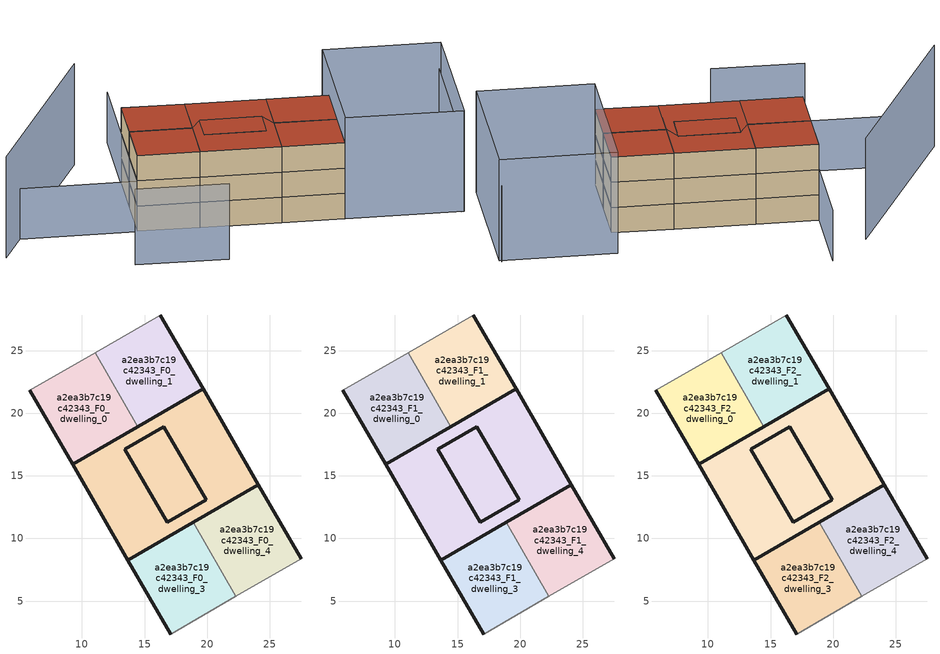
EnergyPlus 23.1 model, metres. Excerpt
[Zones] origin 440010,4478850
a2ea3b7c19c42343_F0_dwelling_0
 floor ground (EU_floor_Construction): 11.06,24.85 14.47,18.94 9.25,15.93 5.85,21.84 z0
 wall outside (EU_wall_Construction): 5.85,21.84 9.25,15.93 14.47,18.94 z0:3
 wall adiabatic (EU_wall_Construction): 11.06,24.85 5.85,21.84 z0:3
 wall to a2ea3b7c19c42343_F0_dwelling_1 (EU_wall_Construction): 14.47,18.94 11.06,24.85 z0:3
a2ea3b7c19c42343_F0_dwelling_1
 floor ground (EU_floor_Construction): 16.27,27.86 19.68,21.95 14.47,18.94 11.06,24.85 z0
 wall outside (EU_wall_Construction): 14.47,18.94 19.68,21.95 16.27,27.86 z0:3
 wall adiabatic (EU_wall_Construction): 16.27,27.86 11.06,24.85 z0:3
a2ea3b7c19c42343_F0_dwelling_2
 floor ground (EU_floor_Construction): 16.55,18.93 19.92,13.09 16.8,11.29 13.43,17.13 z0; 16.55,18.93 13.43,17.13 16.8,11.29 19.92,13.09 18.88,11.28 13.67,8.27 9.25,15.93 14.47,18.94 z0; 19.68,21.95 24.1,14.29 18.88,11.28 19.92,13.09 16.55,18.93 14.47,18.94 z0
 wall outside (EU_wall_Construction): 9.25,15.93 13.67,8.27 18.88,11.28 24.1,14.29 19.68,21.95 14.47,18.94 9.25,15.93 z0:3
a2ea3b7c19c42343_F0_dwelling_3
 floor ground (EU_floor_Construction): 18.88,11.28 22.29,5.37 17.08,2.37 13.67,8.27 z0
 wall outside (EU_wall_Construction): 18.88,11.28 13.67,8.27 17.08,2.37 z0:3
 wall adiabatic (EU_wall_Construction): 17.08,2.37 22.29,5.37 z0:3
 wall to a2ea3b7c19c42343_F0_dwelling_4 (EU_wall_Construction): 22.29,5.37 18.88,11.28 z0:3
a2ea3b7c19c42343_F0_dwelling_4
 floor ground (EU_floor_Construction): 24.1,14.29 27.5,8.38 22.29,5.37 18.88,11.28 z0
 wall outside (EU_wall_Construction): 27.5,8.38 24.1,14.29 18.88,11.28 z0:3
 wall adiabatic (EU_wall_Construction): 22.29,5.37 27.5,8.38 z0:3
a2ea3b7c19c42343_F0_circulation
 floor ground (EU_floor_Construction): 16.55,18.93 19.92,13.09 16.8,11.29 13.43,17.13 z0; 16.55,18.93 13.43,17.13 16.8,11.29 19.92,13.09 18.88,11.28 13.67,8.27 9.25,15.93 14.47,18.94 z0; 19.68,21.95 24.1,14.29 18.88,11.28 19.92,13.09 16.55,18.93 14.47,18.94 z0
 wall outside (EU_wall_Construction): 16.8,11.29 19.92,13.09 16.55,18.93 13.43,17.13 16.8,11.29 z0:3
a2ea3b7c19c42343_F1_dwelling_0
 floor to a2ea3b7c19c42343_F0_dwelling_0 (EU_floor_Construction): 11.06,24.85 14.47,18.94 9.25,15.93 5.85,21.84 z3
 wall outside (EU_wall_Construction): 5.85,21.84 9.25,15.93 14.47,18.94 z3:6
 wall adiabatic (EU_wall_Construction): 11.06,24.85 5.85,21.84 z3:6
 wall to a2ea3b7c19c42343_F1_dwelling_1 (EU_wall_Construction): 14.47,18.94 11.06,24.85 z3:6
a2ea3b7c19c42343_F1_dwelling_1
 floor to a2ea3b7c19c42343_F0_dwelling_1 (EU_floor_Construction): 16.27,27.86 19.68,21.95 14.47,18.94 11.06,24.85 z3
 wall outside (EU_wall_Construction): 14.47,18.94 19.68,21.95 16.27,27.86 z3:6
 wall adiabatic (EU_wall_Construction): 16.27,27.86 11.06,24.85 z3:6
a2ea3b7c19c42343_F1_dwelling_2
 floor outside (EU_floor_Construction): 16.55,18.93 13.43,17.13 16.8,11.29 19.92,13.09 18.88,11.28 13.67,8.27 9.25,15.93 14.47,18.94 z3; 19.68,21.95 24.1,14.29 18.88,11.28 19.92,13.09 16.55,18.93 14.47,18.94 z3; 16.55,18.93 19.92,13.09 16.8,11.29 13.43,17.13 z3
 wall outside (EU_wall_Construction): 9.25,15.93 13.67,8.27 18.88,11.28 24.1,14.29 19.68,21.95 14.47,18.94 9.25,15.93 z3:6
a2ea3b7c19c42343_F1_dwelling_3
 floor to a2ea3b7c19c42343_F0_dwelling_3 (EU_floor_Construction): 18.88,11.28 22.29,5.37 17.08,2.37 13.67,8.27 z3
 wall outside (EU_wall_Construction): 18.88,11.28 13.67,8.27 17.08,2.37 z3:6
 wall adiabatic (EU_wall_Construction): 17.08,2.37 22.29,5.37 z3:6
 wall to a2ea3b7c19c42343_F1_dwelling_4 (EU_wall_Construction): 22.29,5.37 18.88,11.28 z3:6
a2ea3b7c19c42343_F1_dwelling_4
 floor to a2ea3b7c19c42343_F0_dwelling_4 (EU_floor_Construction): 24.1,14.29 27.5,8.38 22.29,5.37 18.88,11.28 z3
 wall outside (EU_wall_Construction): 27.5,8.38 24.1,14.29 18.88,11.28 z3:6
 wall adiabatic (EU_wall_Construction): 22.29,5.37 27.5,8.38 z3:6
a2ea3b7c19c42343_F1_circulation
 floor to a2ea3b7c19c42343_F0_circulation (EU_floor_Construction): 16.55,18.93 19.92,13.09 16.8,11.29 13.43,17.13 z3; 16.55,18.93 13.43,17.13 16.8,11.29 19.92,13.09 18.88,11.28 13.67,8.27 9.25,15.93 14.47,18.94 z3; 19.68,21.95 24.1,14.29 18.88,11.28 19.92,13.09 16.55,18.93 14.47,18.94 z3
 wall outside (EU_wall_Construction): 16.8,11.29 19.92,13.09 16.55,18.93 13.43,17.13 16.8,11.29 z3:6
a2ea3b7c19c42343_F2_dwelling_0
 floor to a2ea3b7c19c42343_F1_dwelling_0 (EU_floor_Construction): 11.06,24.85 14.47,18.94 9.25,15.93 5.85,21.84 z6
 wall outside (EU_wall_Construction): 5.85,21.84 9.25,15.93 14.47,18.94 z6:9
 wall adiabatic (EU_wall_Construction): 11.06,24.85 5.85,21.84 z6:9
 wall to a2ea3b7c19c42343_F2_dwelling_1 (EU_wall_Construction): 14.47,18.94 11.06,24.85 z6:9
 roof outside (EU_roof_Construction): 14.47,18.94 11.06,24.85 5.85,21.84 9.25,15.93 z9
a2ea3b7c19c42343_F2_dwelling_1
 floor to a2ea3b7c19c42343_F1_dwelling_1 (EU_floor_Construction): 16.27,27.86 19.68,21.95 14.47,18.94 11.06,24.85 z6
 wall outside (EU_wall_Construction): 14.47,18.94 19.68,21.95 16.27,27.86 z6:9
 wall adiabatic (EU_wall_Construction): 16.27,27.86 11.06,24.85 z6:9
 roof outside (EU_roof_Construction): 19.68,21.95 16.27,27.86 11.06,24.85 14.47,18.94 z9
a2ea3b7c19c42343_F2_dwelling_2
 floor outside (EU_floor_Construction): 16.55,18.93 13.43,17.13 16.8,11.29 19.92,13.09 18.88,11.28 13.67,8.27 9.25,15.93 14.47,18.94 z6; 19.68,21.95 24.1,14.29 18.88,11.28 19.92,13.09 16.55,18.93 14.47,18.94 z6; 16.55,18.93 19.92,13.09 16.8,11.29 13.43,17.13 z6
 wall outside (EU_wall_Construction): 9.25,15.93 13.67,8.27 18.88,11.28 24.1,14.29 19.68,21.95 14.47,18.94 9.25,15.93 z6:9
 roof outside (EU_roof_Construction): 24.1,14.29 19.68,21.95 14.47,18.94 16.55,18.93 19.92,13.09 18.88,11.28 z9; 19.92,13.09 16.55,18.93 13.43,17.13 16.8,11.29 z9; 18.88,11.28 19.92,13.09 16.8,11.29 13.43,17.13 16.55,18.93 14.47,18.94 9.25,15.93 13.67,8.27 z9
a2ea3b7c19c42343_F2_dwelling_3
 floor to a2ea3b7c19c42343_F1_dwelling_3 (EU_floor_Construction): 18.88,11.28 22.29,5.37 17.08,2.37 13.67,8.27 z6
 wall outside (EU_wall_Construction): 18.88,11.28 13.67,8.27 17.08,2.37 z6:9
 wall adiabatic (EU_wall_Construction): 17.08,2.37 22.29,5.37 z6:9
 wall to a2ea3b7c19c42343_F2_dwelling_4 (EU_wall_Construction): 22.29,5.37 18.88,11.28 z6:9
 roof outside (EU_roof_Construction): 22.29,5.37 18.88,11.28 13.67,8.27 17.08,2.37 z9
a2ea3b7c19c42343_F2_dwelling_4
 floor to a2ea3b7c19c42343_F1_dwelling_4 (EU_floor_Construction): 24.1,14.29 27.5,8.38 22.29,5.37 18.88,11.28 z6
 wall outside (EU_wall_Construction): 27.5,8.38 24.1,14.29 18.88,11.28 z6:9
 wall adiabatic (EU_wall_Construction): 22.29,5.37 27.5,8.38 z6:9
 roof outside (EU_roof_Construction): 27.5,8.38 24.1,14.29 18.88,11.28 22.29,5.37 z9
a2ea3b7c19c42343_F2_circulation
 floor to a2ea3b7c19c42343_F1_circulation (EU_floor_Construction): 16.55,18.93 19.92,13.09 16.8,11.29 13.43,17.13 z6; 16.55,18.93 13.43,17.13 16.8,11.29 19.92,13.09 18.88,11.28 13.67,8.27 9.25,15.93 14.47,18.94 z6; 19.68,21.95 24.1,14.29 18.88,11.28 19.92,13.09 16.55,18.93 14.47,18.94 z6
 wall outside (EU_wall_Construction): 16.8,11.29 19.92,13.09 16.55,18.93 13.43,17.13 16.8,11.29 z6:9
 roof outside (EU_roof_Construction): 24.1,14.29 19.68,21.95 14.47,18.94 16.55,18.93 19.92,13.09 18.88,11.28 z9; 19.92,13.09 16.55,18.93 13.43,17.13 16.8,11.29 z9; 18.88,11.28 19.92,13.09 16.8,11.29 13.43,17.13 16.55,18.93 14.47,18.94 9.25,15.93 13.67,8.27 z9
shading: 23.37,-8.61 38.55,0.16 / -1.95,18.94 3.07,10.06 z0:9; 18.79,34.34 -5.45,32.48 / 17.06,2.27 31.94,10.9 / 31.94,10.9 38.39,-0.22 / 38.39,-0.22 23.51,-8.86 / 23.51,-8.86 17.06,2.27 z0:12; 25.13,33.02 5.7,21.85 / 5.7,21.85 -0.61,32.83 z0:6
[Building]
EU S2 Campaign: North Axis=0; Terrain=City; Solar Distribution=FullExterior
[Site:Location]
Madrid: Latitude=40.5; Longitude=-3.5; Time Zone=1; Elevation=609
[SizingPeriod:WeatherFileDays]
AnnualSizingPeriod: Begin Month=1; Begin Day of Month=1; End Month=12; End Day of Month=31; Day of Week for Start Day=Monday; Use Weather File Daylight Saving Period=No; Use Weather File Rain and Snow Indicators=No
[MATERIAL]
EU_InternalMass_Material: Roughness=MediumRough; Thickness=0.1; Conductivity=1; Density=1800; Specific Heat=900; Thermal Absorptance=0.9; Solar Absorptance=0.7; Visible Absorptance=0.7
[MATERIAL:NOMASS] Roughness=MediumRough; Thermal Absorptance=0.9; Solar Absorptance=0.7; Visible Absorptance=0.7
Name | Thermal Resistance
EU_wall_NoMass | 1.60022
EU_roof_NoMass | 1.57597
EU_floor_NoMass | 0.470652
[CONSTRUCTION]
EU_wall_Construction: EU_wall_NoMass
EU_roof_Construction: EU_roof_NoMass
EU_floor_Construction: EU_floor_NoMass
EU_InternalMass_Construction: EU_InternalMass_Material
[ZONE] Type=1; Multiplier=1; Ceiling Height=autocalculate; Floor Area=autocalculate; Part of Total Floor Area=Yes
Name | Volume
a2ea3b7c19c42343_F0_dwelling_0; a2ea3b7c19c42343_F1_dwelling_0; a2ea3b7c19c42343_F2_dwelling_0; a2ea3b7c19c42343_F0_dwelling_1; a2ea3b7c19c42343_F1_dwelling_1; a2ea3b7c19c42343_F2_dwelling_1; a2ea3b7c19c42343_F0_dwelling_3; a2ea3b7c19c42343_F1_dwelling_3; a2ea3b7c19c42343_F2_dwelling_3; a2ea3b7c19c42343_F0_dwelling_4; a2ea3b7c19c42343_F1_dwelling_4; a2ea3b7c19c42343_F2_dwelling_4 | 123.13
a2ea3b7c19c42343_F0_dwelling_2; a2ea3b7c19c42343_F1_dwelling_2; a2ea3b7c19c42343_F2_dwelling_2; a2ea3b7c19c42343_F0_circulation; a2ea3b7c19c42343_F1_circulation; a2ea3b7c19c42343_F2_circulation | 319.327
[INTERNALMASS] Construction=EU_InternalMass_Construction
Name | Zone or ZoneList | Surface Area
a2ea3b7c19c42343_F0_dwelling_0_EU_InternalMass | a2ea3b7c19c42343_F0_dwelling_0 | 41.0434
a2ea3b7c19c42343_F0_dwelling_1_EU_InternalMass | a2ea3b7c19c42343_F0_dwelling_1 | 41.0434
a2ea3b7c19c42343_F0_dwelling_2_EU_InternalMass | a2ea3b7c19c42343_F0_dwelling_2 | 82.0868
a2ea3b7c19c42343_F0_dwelling_3_EU_InternalMass | a2ea3b7c19c42343_F0_dwelling_3 | 41.0434
a2ea3b7c19c42343_F0_dwelling_4_EU_InternalMass | a2ea3b7c19c42343_F0_dwelling_4 | 41.0434
a2ea3b7c19c42343_F1_dwelling_0_EU_InternalMass | a2ea3b7c19c42343_F1_dwelling_0 | 41.0434
a2ea3b7c19c42343_F1_dwelling_1_EU_InternalMass | a2ea3b7c19c42343_F1_dwelling_1 | 41.0434
a2ea3b7c19c42343_F1_dwelling_2_EU_InternalMass | a2ea3b7c19c42343_F1_dwelling_2 | 82.0868
a2ea3b7c19c42343_F1_dwelling_3_EU_InternalMass | a2ea3b7c19c42343_F1_dwelling_3 | 41.0434
a2ea3b7c19c42343_F1_dwelling_4_EU_InternalMass | a2ea3b7c19c42343_F1_dwelling_4 | 41.0434
a2ea3b7c19c42343_F2_dwelling_0_EU_InternalMass | a2ea3b7c19c42343_F2_dwelling_0 | 41.0434
a2ea3b7c19c42343_F2_dwelling_1_EU_InternalMass | a2ea3b7c19c42343_F2_dwelling_1 | 41.0434
a2ea3b7c19c42343_F2_dwelling_2_EU_InternalMass | a2ea3b7c19c42343_F2_dwelling_2 | 82.0868
a2ea3b7c19c42343_F2_dwelling_3_EU_InternalMass | a2ea3b7c19c42343_F2_dwelling_3 | 41.0434
a2ea3b7c19c42343_F2_dwelling_4_EU_InternalMass | a2ea3b7c19c42343_F2_dwelling_4 | 41.0434
[OTHEREQUIPMENT] Fuel Type=Electricity; Design Level Calculation Method=Watts/Area; Power per Zone Floor Area=1; Fraction Latent=0; Fraction Radiant=0; Fraction Lost=0; Carbon Dioxide Generation Rate=0; EndUse Subcategory=EU_Step8_InternalGains
Name | Zone or ZoneList or Space or SpaceList | Schedule
EU_Step8_InternalGain_a2ea3b7c19c42343_F0_dwelling_0_f000 | a2ea3b7c19c42343_F0_dwelling_0 | EU_Step8_GainSchedule_a2ea3b7c19c42343_F0_dwelling_0_f000
EU_Step8_InternalGain_a2ea3b7c19c42343_F0_dwelling_1_f000 | a2ea3b7c19c42343_F0_dwelling_1 | EU_Step8_GainSchedule_a2ea3b7c19c42343_F0_dwelling_1_f000
EU_Step8_InternalGain_a2ea3b7c19c42343_F0_dwelling_2_f000 | a2ea3b7c19c42343_F0_dwelling_2 | EU_Step8_GainSchedule_a2ea3b7c19c42343_F0_dwelling_2_f000
EU_Step8_InternalGain_a2ea3b7c19c42343_F0_dwelling_3_f000 | a2ea3b7c19c42343_F0_dwelling_3 | EU_Step8_GainSchedule_a2ea3b7c19c42343_F0_dwelling_3_f000
EU_Step8_InternalGain_a2ea3b7c19c42343_F0_dwelling_4_f000 | a2ea3b7c19c42343_F0_dwelling_4 | EU_Step8_GainSchedule_a2ea3b7c19c42343_F0_dwelling_4_f000
EU_Step8_InternalGain_a2ea3b7c19c42343_F1_dwelling_0_f000 | a2ea3b7c19c42343_F1_dwelling_0 | EU_Step8_GainSchedule_a2ea3b7c19c42343_F1_dwelling_0_f000
EU_Step8_InternalGain_a2ea3b7c19c42343_F1_dwelling_1_f000 | a2ea3b7c19c42343_F1_dwelling_1 | EU_Step8_GainSchedule_a2ea3b7c19c42343_F1_dwelling_1_f000
EU_Step8_InternalGain_a2ea3b7c19c42343_F1_dwelling_2_f000 | a2ea3b7c19c42343_F1_dwelling_2 | EU_Step8_GainSchedule_a2ea3b7c19c42343_F1_dwelling_2_f000
EU_Step8_InternalGain_a2ea3b7c19c42343_F1_dwelling_3_f000 | a2ea3b7c19c42343_F1_dwelling_3 | EU_Step8_GainSchedule_a2ea3b7c19c42343_F1_dwelling_3_f000
EU_Step8_InternalGain_a2ea3b7c19c42343_F1_dwelling_4_f000 | a2ea3b7c19c42343_F1_dwelling_4 | EU_Step8_GainSchedule_a2ea3b7c19c42343_F1_dwelling_4_f000
EU_Step8_InternalGain_a2ea3b7c19c42343_F2_dwelling_0_f000 | a2ea3b7c19c42343_F2_dwelling_0 | EU_Step8_GainSchedule_a2ea3b7c19c42343_F2_dwelling_0_f000
EU_Step8_InternalGain_a2ea3b7c19c42343_F2_dwelling_1_f000 | a2ea3b7c19c42343_F2_dwelling_1 | EU_Step8_GainSchedule_a2ea3b7c19c42343_F2_dwelling_1_f000
EU_Step8_InternalGain_a2ea3b7c19c42343_F2_dwelling_2_f000 | a2ea3b7c19c42343_F2_dwelling_2 | EU_Step8_GainSchedule_a2ea3b7c19c42343_F2_dwelling_2_f000
EU_Step8_InternalGain_a2ea3b7c19c42343_F2_dwelling_3_f000 | a2ea3b7c19c42343_F2_dwelling_3 | EU_Step8_GainSchedule_a2ea3b7c19c42343_F2_dwelling_3_f000
EU_Step8_InternalGain_a2ea3b7c19c42343_F2_dwelling_4_f000 | a2ea3b7c19c42343_F2_dwelling_4 | EU_Step8_GainSchedule_a2ea3b7c19c42343_F2_dwelling_4_f000
[ZONEINFILTRATION:DESIGNFLOWRATE] Schedule=EU_AlwaysOn; Design Flow Rate Calculation Method=Flow/Area; Flow Rate per Floor Area=0.0005; Constant Term Coefficient=1; Temperature Term Coefficient=0; Velocity Term Coefficient=0; Velocity Squared Term Coefficient=0
Name | Zone or ZoneList or Space or SpaceList
EU_Circulation_Infiltration_a2ea3b7c19c42343_F0_circulation | a2ea3b7c19c42343_F0_circulation
EU_Circulation_Infiltration_a2ea3b7c19c42343_F1_circulation | a2ea3b7c19c42343_F1_circulation
EU_Circulation_Infiltration_a2ea3b7c19c42343_F2_circulation | a2ea3b7c19c42343_F2_circulation
[ZONEVENTILATION:DESIGNFLOWRATE] Schedule=EU_AlwaysOn; Design Flow Rate Calculation Method=AirChanges/Hour; Air Changes per Hour=0.480704; Ventilation Type=Natural; Fan Pressure Rise=0; Fan Total Efficiency=1; Constant Term Coefficient=1; Temperature Term Coefficient=0; Velocity Term Coefficient=0; Velocity Squared Term Coefficient=0; Minimum Indoor Temperature=-100; Maximum Indoor Temperature=100; Delta Temperature=-100; Minimum Outdoor Temperature=-100; Maximum Outdoor Temperature=100; Maximum Wind Speed=40
Name | Zone or ZoneList or Space or SpaceList
EU_ConstantAir_a2ea3b7c19c42343_F0_dwelling_0 | a2ea3b7c19c42343_F0_dwelling_0
EU_ConstantAir_a2ea3b7c19c42343_F0_dwelling_1 | a2ea3b7c19c42343_F0_dwelling_1
EU_ConstantAir_a2ea3b7c19c42343_F0_dwelling_2 | a2ea3b7c19c42343_F0_dwelling_2
EU_ConstantAir_a2ea3b7c19c42343_F0_dwelling_3 | a2ea3b7c19c42343_F0_dwelling_3
EU_ConstantAir_a2ea3b7c19c42343_F0_dwelling_4 | a2ea3b7c19c42343_F0_dwelling_4
EU_ConstantAir_a2ea3b7c19c42343_F1_dwelling_0 | a2ea3b7c19c42343_F1_dwelling_0
EU_ConstantAir_a2ea3b7c19c42343_F1_dwelling_1 | a2ea3b7c19c42343_F1_dwelling_1
EU_ConstantAir_a2ea3b7c19c42343_F1_dwelling_2 | a2ea3b7c19c42343_F1_dwelling_2
EU_ConstantAir_a2ea3b7c19c42343_F1_dwelling_3 | a2ea3b7c19c42343_F1_dwelling_3
EU_ConstantAir_a2ea3b7c19c42343_F1_dwelling_4 | a2ea3b7c19c42343_F1_dwelling_4
EU_ConstantAir_a2ea3b7c19c42343_F2_dwelling_0 | a2ea3b7c19c42343_F2_dwelling_0
EU_ConstantAir_a2ea3b7c19c42343_F2_dwelling_1 | a2ea3b7c19c42343_F2_dwelling_1
EU_ConstantAir_a2ea3b7c19c42343_F2_dwelling_2 | a2ea3b7c19c42343_F2_dwelling_2
EU_ConstantAir_a2ea3b7c19c42343_F2_dwelling_3 | a2ea3b7c19c42343_F2_dwelling_3
EU_ConstantAir_a2ea3b7c19c42343_F2_dwelling_4 | a2ea3b7c19c42343_F2_dwelling_4
[HVACTEMPLATE:THERMOSTAT] Constant Heating Setpoint=20; Constant Cooling Setpoint=50
EU_HeatOnly_a2ea3b7c19c42343_F0_dwelling_0; EU_HeatOnly_a2ea3b7c19c42343_F0_dwelling_1; EU_HeatOnly_a2ea3b7c19c42343_F0_dwelling_2; EU_HeatOnly_a2ea3b7c19c42343_F0_dwelling_3; EU_HeatOnly_a2ea3b7c19c42343_F0_dwelling_4; EU_HeatOnly_a2ea3b7c19c42343_F1_dwelling_0; EU_HeatOnly_a2ea3b7c19c42343_F1_dwelling_1; EU_HeatOnly_a2ea3b7c19c42343_F1_dwelling_2; EU_HeatOnly_a2ea3b7c19c42343_F1_dwelling_3; EU_HeatOnly_a2ea3b7c19c42343_F1_dwelling_4; EU_HeatOnly_a2ea3b7c19c42343_F2_dwelling_0; EU_HeatOnly_a2ea3b7c19c42343_F2_dwelling_1; EU_HeatOnly_a2ea3b7c19c42343_F2_dwelling_2; EU_HeatOnly_a2ea3b7c19c42343_F2_dwelling_3; EU_HeatOnly_a2ea3b7c19c42343_F2_dwelling_4
[HVACTEMPLATE:ZONE:IDEALLOADSAIRSYSTEM] System Availability Schedule=EU_AlwaysOn; Maximum Heating Supply Air Temperature=50; Minimum Cooling Supply Air Temperature=13; Maximum Heating Supply Air Humidity Ratio=0.0156; Minimum Cooling Supply Air Humidity Ratio=0.0077; Heating Limit=NoLimit; Cooling Limit=NoLimit; Heating Availability Schedule=EU_AlwaysOn; Cooling Availability Schedule=EU_CoolingOff; Dehumidification Control Type=ConstantSensibleHeatRatio; Cooling Sensible Heat Ratio=0.7; Dehumidification Setpoint=60; Humidification Control Type=None; Humidification Setpoint=30; Outdoor Air Method=None; Outdoor Air Flow Rate per Person=0.00944; Outdoor Air Flow Rate per Zone Floor Area=0; Outdoor Air Flow Rate per Zone=0; Demand Controlled Ventilation Type=None; Outdoor Air Economizer Type=NoEconomizer; Heat Recovery Type=None; Sensible Heat Recovery Effectiveness=0.7; Latent Heat Recovery Effectiveness=0.65
Name | Template Thermostat
a2ea3b7c19c42343_F0_dwelling_0 | EU_HeatOnly_a2ea3b7c19c42343_F0_dwelling_0
a2ea3b7c19c42343_F0_dwelling_1 | EU_HeatOnly_a2ea3b7c19c42343_F0_dwelling_1
a2ea3b7c19c42343_F0_dwelling_2 | EU_HeatOnly_a2ea3b7c19c42343_F0_dwelling_2
a2ea3b7c19c42343_F0_dwelling_3 | EU_HeatOnly_a2ea3b7c19c42343_F0_dwelling_3
a2ea3b7c19c42343_F0_dwelling_4 | EU_HeatOnly_a2ea3b7c19c42343_F0_dwelling_4
a2ea3b7c19c42343_F1_dwelling_0 | EU_HeatOnly_a2ea3b7c19c42343_F1_dwelling_0
a2ea3b7c19c42343_F1_dwelling_1 | EU_HeatOnly_a2ea3b7c19c42343_F1_dwelling_1
a2ea3b7c19c42343_F1_dwelling_2 | EU_HeatOnly_a2ea3b7c19c42343_F1_dwelling_2
a2ea3b7c19c42343_F1_dwelling_3 | EU_HeatOnly_a2ea3b7c19c42343_F1_dwelling_3
a2ea3b7c19c42343_F1_dwelling_4 | EU_HeatOnly_a2ea3b7c19c42343_F1_dwelling_4
a2ea3b7c19c42343_F2_dwelling_0 | EU_HeatOnly_a2ea3b7c19c42343_F2_dwelling_0
a2ea3b7c19c42343_F2_dwelling_1 | EU_HeatOnly_a2ea3b7c19c42343_F2_dwelling_1
a2ea3b7c19c42343_F2_dwelling_2 | EU_HeatOnly_a2ea3b7c19c42343_F2_dwelling_2
a2ea3b7c19c42343_F2_dwelling_3 | EU_HeatOnly_a2ea3b7c19c42343_F2_dwelling_3
a2ea3b7c19c42343_F2_dwelling_4 | EU_HeatOnly_a2ea3b7c19c42343_F2_dwelling_4
[SIZING:ZONE] Zone Cooling Design Supply Air Temperature Input Method=SupplyAirTemperature; Zone Cooling Design Supply Air Temperature=13; Zone Heating Design Supply Air Temperature Input Method=SupplyAirTemperature; Zone Heating Design Supply Air Temperature=50; Zone Cooling Design Supply Air Humidity Ratio=0.008; Zone Heating Design Supply Air Humidity Ratio=0.008; Cooling Design Air Flow Method=DesignDay; Cooling Design Air Flow Rate=0; Cooling Minimum Air Flow per Zone Floor Area=0.000762; Cooling Minimum Air Flow=0; Cooling Minimum Air Flow Fraction=0.2; Heating Design Air Flow Method=DesignDay; Heating Design Air Flow Rate=0; Heating Maximum Air Flow per Zone Floor Area=0.002032; Heating Maximum Air Flow=0.141576; Heating Maximum Air Flow Fraction=0.3; Account for Dedicated Outdoor Air System=No; Dedicated Outdoor Air System Control Strategy=NeutralSupplyAir; Dedicated Outdoor Air Low Setpoint Temperature for Design=autosize; Dedicated Outdoor Air High Setpoint Temperature for Design=autosize; Zone Load Sizing Method=Sensible Load Only No Latent Load; Zone Latent Cooling Design Supply Air Humidity Ratio Input Method=HumidityRatioDifference; Zone Cooling Design Supply Air Humidity Ratio Difference=0.005; Zone Latent Heating Design Supply Air Humidity Ratio Input Method=HumidityRatioDifference; Zone Humidification Design Supply Air Humidity Ratio Difference=0.005
a2ea3b7c19c42343_F0_dwelling_0; a2ea3b7c19c42343_F0_dwelling_1; a2ea3b7c19c42343_F0_dwelling_2; a2ea3b7c19c42343_F0_dwelling_3; a2ea3b7c19c42343_F0_dwelling_4; a2ea3b7c19c42343_F1_dwelling_0; a2ea3b7c19c42343_F1_dwelling_1; a2ea3b7c19c42343_F1_dwelling_2; a2ea3b7c19c42343_F1_dwelling_3; a2ea3b7c19c42343_F1_dwelling_4; a2ea3b7c19c42343_F2_dwelling_0; a2ea3b7c19c42343_F2_dwelling_1; a2ea3b7c19c42343_F2_dwelling_2; a2ea3b7c19c42343_F2_dwelling_3; a2ea3b7c19c42343_F2_dwelling_4
[SCHEDULE:CONSTANT]
Name | Hourly Value
EU_AlwaysOn | 1
EU_CoolingOff | 0
[SCHEDULE:FILE] Column Number=1; Rows to Skip at Top=0; Number of Hours of Data=8760; Column Separator=Comma; Interpolate to Timestep=No; Minutes per Item=60; Adjust Schedule for Daylight Savings=Yes
Name | File
EU_Step8_GainSchedule_a2ea3b7c19c42343_F0_dwelling_0_f000 | ../../schedules/a2ea3b7c19c42343/a2ea3b7c19c42343_F0_dwelling_0_f000_gain.csv
EU_Step8_GainSchedule_a2ea3b7c19c42343_F0_dwelling_1_f000 | ../../schedules/a2ea3b7c19c42343/a2ea3b7c19c42343_F0_dwelling_1_f000_gain.csv
EU_Step8_GainSchedule_a2ea3b7c19c42343_F0_dwelling_2_f000 | ../../schedules/a2ea3b7c19c42343/a2ea3b7c19c42343_F0_dwelling_2_f000_gain.csv
EU_Step8_GainSchedule_a2ea3b7c19c42343_F0_dwelling_3_f000 | ../../schedules/a2ea3b7c19c42343/a2ea3b7c19c42343_F0_dwelling_3_f000_gain.csv
EU_Step8_GainSchedule_a2ea3b7c19c42343_F0_dwelling_4_f000 | ../../schedules/a2ea3b7c19c42343/a2ea3b7c19c42343_F0_dwelling_4_f000_gain.csv
EU_Step8_GainSchedule_a2ea3b7c19c42343_F1_dwelling_0_f000 | ../../schedules/a2ea3b7c19c42343/a2ea3b7c19c42343_F1_dwelling_0_f000_gain.csv
EU_Step8_GainSchedule_a2ea3b7c19c42343_F1_dwelling_1_f000 | ../../schedules/a2ea3b7c19c42343/a2ea3b7c19c42343_F1_dwelling_1_f000_gain.csv
EU_Step8_GainSchedule_a2ea3b7c19c42343_F1_dwelling_2_f000 | ../../schedules/a2ea3b7c19c42343/a2ea3b7c19c42343_F1_dwelling_2_f000_gain.csv
EU_Step8_GainSchedule_a2ea3b7c19c42343_F1_dwelling_3_f000 | ../../schedules/a2ea3b7c19c42343/a2ea3b7c19c42343_F1_dwelling_3_f000_gain.csv
EU_Step8_GainSchedule_a2ea3b7c19c42343_F1_dwelling_4_f000 | ../../schedules/a2ea3b7c19c42343/a2ea3b7c19c42343_F1_dwelling_4_f000_gain.csv
EU_Step8_GainSchedule_a2ea3b7c19c42343_F2_dwelling_0_f000 | ../../schedules/a2ea3b7c19c42343/a2ea3b7c19c42343_F2_dwelling_0_f000_gain.csv
EU_Step8_GainSchedule_a2ea3b7c19c42343_F2_dwelling_1_f000 | ../../schedules/a2ea3b7c19c42343/a2ea3b7c19c42343_F2_dwelling_1_f000_gain.csv
EU_Step8_GainSchedule_a2ea3b7c19c42343_F2_dwelling_2_f000 | ../../schedules/a2ea3b7c19c42343/a2ea3b7c19c42343_F2_dwelling_2_f000_gain.csv
EU_Step8_GainSchedule_a2ea3b7c19c42343_F2_dwelling_3_f000 | ../../schedules/a2ea3b7c19c42343/a2ea3b7c19c42343_F2_dwelling_3_f000_gain.csv
EU_Step8_GainSchedule_a2ea3b7c19c42343_F2_dwelling_4_f000 | ../../schedules/a2ea3b7c19c42343/a2ea3b7c19c42343_F2_dwelling_4_f000_gain.csv
